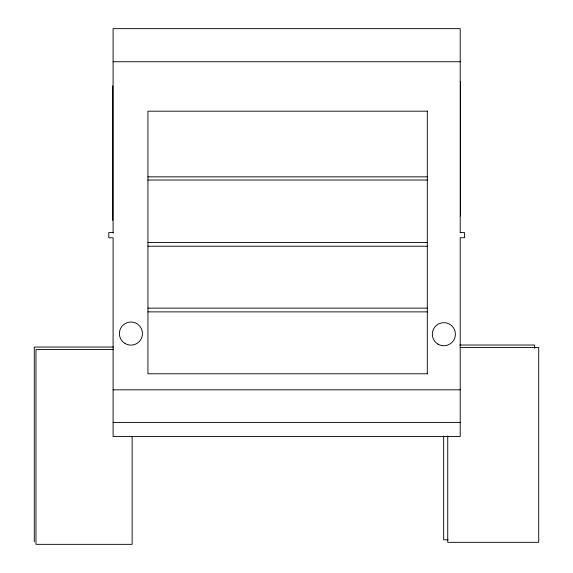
<?xml version="1.0" encoding="UTF-8"?>
<svg xmlns="http://www.w3.org/2000/svg" width="573" height="573" viewBox="0 0 573 573"><rect width="100%" height="100%" fill="white"/><g stroke="black" fill="none" stroke-linecap="round" stroke-linejoin="round"><path stroke-width="0.86" d="M113.096 61.755L460.212 61.755M427.508 111.183L147.941 111.183L147.941 373.782L427.508 373.782M147.92 176.835L427.508 176.835M147.92 180.037L427.508 180.037M113.096 232.574L108.77 232.574L108.77 237.766L113.096 237.766L113.096 436.49L460.212 436.49L460.212 237.731L464.545 237.731L464.545 232.574L460.212 232.574M147.92 242.486L427.508 242.486M147.92 246.218L427.508 246.218M147.92 308.138L427.508 308.138M147.92 311.87L427.508 311.87M459.725 345.018L534.645 345.018L534.645 348.269M113.526 347.045L34.28 347.045L34.28 541.843M460.226 347.525L538.72 347.525L538.72 542.323L447.742 542.323L447.742 436.039M113.447 349.559L35.977 349.559L35.977 544.35L132.141 544.35L132.141 436.304M113.096 389.826L460.212 389.826M113.096 422.509L460.212 422.509M448.129 539.809L443.667 539.809L443.667 436.182M460.577 81.495L460.577 215.985M460.212 232.781L460.212 28.65L113.096 28.65L113.096 233.297M427.3 111.183L427.3 373.782M112.738 85.835L112.738 220.326M125.158 343.571A11.546 11.546 0 0 0 142.476 333.572A11.546 11.546 0 0 0 125.158 323.573A11.546 11.546 0 0 0 125.158 343.571M438.087 344.201A11.546 11.546 0 0 0 455.399 334.209A11.546 11.546 0 0 0 438.087 324.211A11.546 11.546 0 0 0 438.087 344.201"/></g></svg>
